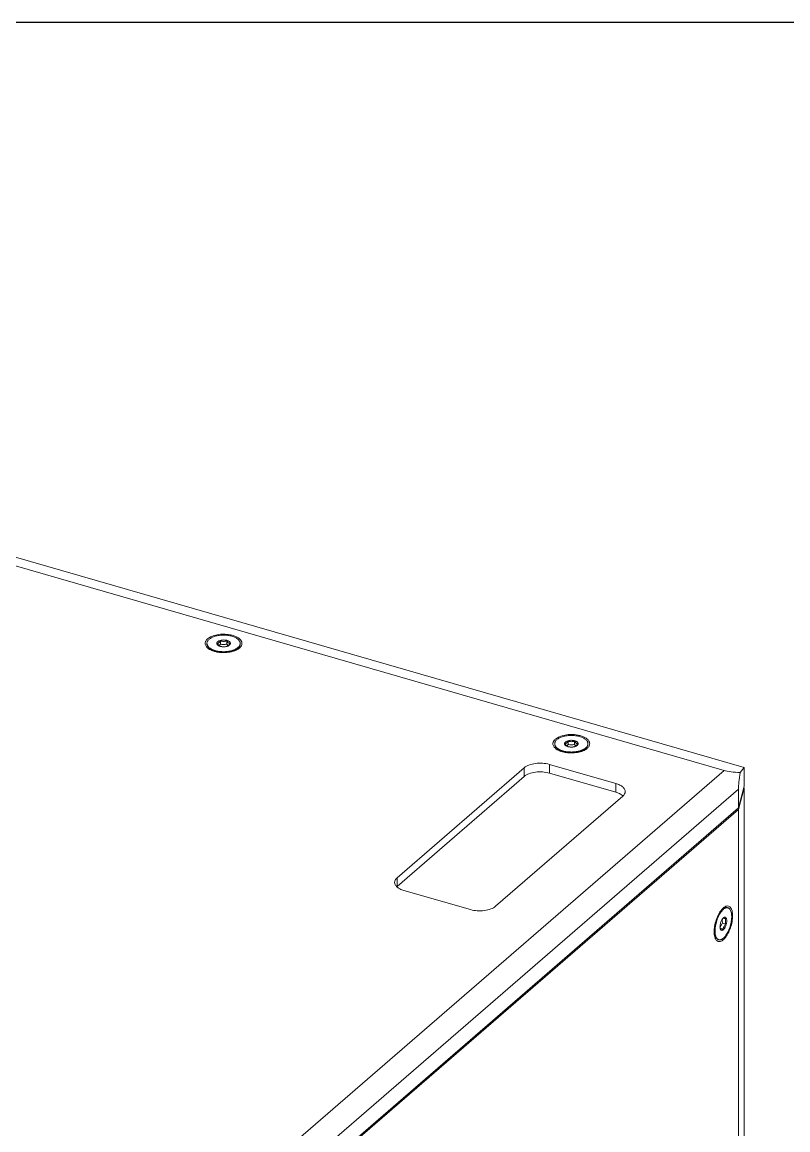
# Model space of a CAD drawing. Header units: millimetres. Extents: x 0 to 3564, y 0 to 2520.
# Drawn here: x 2822.9 to 3051.7, y 2188.8 to 2520 of the extents above; entities that cross this region are included whole.
import ezdxf

# ---------------------------------------------------------------- set-up
doc = ezdxf.new("R2010")
doc.units = ezdxf.units.MM
doc.layers.get('0').update_dxf_attribs({"lineweight": 13})
doc.layers.add('图框', color=7, linetype='Continuous')

# ---------------------------------------------------------------- blocks, each defined once
blk = doc.blocks.new('A4-H')
at = {"layer": '图框'}
blk.add_lwpolyline([(0, 210.021), (297, 210.021), (297, 0), (0, 0)], close=True, dxfattribs=at)

msp = doc.modelspace()

# ---------------------------------------------------------------- linework, layer by layer
for p, q in [((2638.61, 2410.03), (3032.65, 2296.28)), ((3038.65, 2297.15), (2644.61, 2410.9)), ((2879.98, 2332.03), (2879.03, 2332.69)), ((2882.15, 2334.99), (2882.15, 2334.05)), ((2884.03, 2334.99), (2884.03, 2334.05)), ((2886.2, 2332.03), (2887.14, 2332.69)), ((2887.85, 2332.88), (2887.58, 2332.67)), ((2984, 2301.96), (2982.96, 2302.69)), ((2986.07, 2304.99), (2986.07, 2304.05)), ((2987.95, 2304.99), (2987.95, 2304.05)), ((2990.02, 2301.96), (2991.07, 2302.69)), ((2991.78, 2302.88), (2991.5, 2302.67)), ((3032.65, 2296.28), (2717.65, 2023.48)), ((2934.93, 2264.15), (2972.93, 2297.06)), ((2972.93, 2294.47), (2972.93, 2297.06)), ((2980.45, 2295.47), (2980.45, 2298.07)), ((2980.45, 2298.07), (3000.36, 2292.32)), ((3038.65, 2297.15), (3037.47, 2295.65)), ((3038.65, 2297.15), (3038.65, 2291.52)), ((2972.93, 2294.47), (2934.93, 2261.56)), ((3000.36, 2289.72), (2980.45, 2295.47)), ((3000.36, 2289.72), (3000.36, 2292.32)), ((3036.98, 2290.7), (2721.98, 2017.9)), ((3038.65, 2291.52), (3036.98, 2285.07)), ((3038.65, 2291.08), (3036.98, 2284.63)), ((3036.98, 2290.7), (3036.98, 2285.07)), ((3038.53, 2291.11), (3038.65, 2291.08)), ((3038.65, 2101.42), (3038.65, 2291.08)), ((3002.38, 2288.56), (2964.38, 2255.65)), ((3036.98, 2285.07), (2721.98, 2012.27)), ((2721.98, 2011.83), (3036.98, 2284.63)), ((3036.98, 2284.63), (3036.98, 2094.97)), ((2934.93, 2261.56), (2934.93, 2264.15)), ((2956.86, 2254.65), (2936.95, 2260.4)), ((3031.75, 2254.36), (3032.53, 2254.92)), ((3032.32, 2254.75), (3032.53, 2254.92)), ((3033.83, 2255.18), (3033.7, 2255.22)), ((3033.18, 2250.32), (3032.24, 2250.6)), ((3032.45, 2252.17), (3032.36, 2252.08)), ((3029.77, 2247.41), (3030.12, 2246.55)), ((3032.37, 2248.81), (3031.53, 2249.05)), ((3031.07, 2245.64), (3030.94, 2245.68))]:
    msp.add_line(p, q)
for centre, radius, start, end in [((2879.37, 2334.26), 1.25, 180.0105, 185.9078), ((2881.06, 2336.16), 4.28, 234.826, 239.5326), ((2882.15, 2338.36), 6.73, 247.2844, 250.808), ((2882.91, 2336.28), 3.02, 253.9012, 255.3331), ((2883.09, 2337.3), 4.06, 267.9886, 270.9745), ((2883.09, 2337.26), 4.02, 270.9701, 273.5151), ((2883.09, 2337.21), 3.97, 273.5146, 274.9839), ((2883.23, 2336.41), 3.15, 283.8414, 284.6791), ((2884.03, 2338.33), 6.7, 289.2014, 292.7385), ((2885.11, 2336.18), 4.29, 300.4703, 305.1499), ((2886.81, 2334.26), 1.25, 354.0492, 359.996), ((2983.3, 2304.26), 1.25, 180.0105, 185.9078), ((2984.98, 2306.16), 4.28, 234.826, 239.5326), ((2986.84, 2306.28), 3.02, 253.9012, 255.3331), ((2987.01, 2307.3), 4.06, 267.9886, 270.9745), ((2987.01, 2307.26), 4.02, 270.9701, 273.5151), ((2987.02, 2307.21), 3.97, 273.5146, 274.9839), ((2987.16, 2306.41), 3.15, 283.8414, 284.6791), ((2989.03, 2306.18), 4.29, 300.4703, 305.1499), ((2990.73, 2304.26), 1.25, 354.0492, 359.996), ((2986.07, 2308.36), 6.73, 247.2844, 250.808), ((2987.96, 2308.33), 6.7, 289.2014, 292.7385), ((3040.09, 2248.52), 10.23, 151.8384, 154.3989), ((3036.55, 2250.78), 6.02, 139.5658, 143.0445), ((3033.57, 2254.28), 0.941, 73.9237, 82.0258), ((3034.64, 2249.53), 3.2, 177.996, 179.9756), ((3034.13, 2249.77), 2.7, 182.7691, 185.1945), ((3034.22, 2249.78), 2.79, 185.1885, 185.7299), ((3034.7, 2249.75), 3.27, 143.6375, 145.2029), ((3034.71, 2250.02), 3.14, 147.8011, 149.3992), ((3034.49, 2251.44), 2.37, 171.7871, 180.0186), ((3031.33, 2246.54), 0.938, 245.8876, 253.8828)]:
    msp.add_arc(centre, radius, start, end)
for major_axis, ratio, start_param, end_param in [((7.4, -0.03), 0.205476, -2.515611, -1.730212), ((1.41, 7.76), 0.116154, -4.497473, -3.712074)]:
    msp.add_ellipse((3038.65, 2297.15), major_axis=major_axis, ratio=ratio, start_param=start_param, end_param=end_param)
for points, knots in [([(2877.67, 2334.74), (2877.7, 2334.82), (2877.85, 2335.16), (2878.11, 2335.44), (2878.33, 2335.63)], [0, 0, 0, 0, 0.229745, 1, 1, 1, 1]), ([(2885.57, 2336.41), (2885.38, 2336.46), (2884.98, 2336.56), (2884.37, 2336.66), (2883.73, 2336.73), (2883.09, 2336.75), (2882.44, 2336.73), (2881.81, 2336.66), (2881.2, 2336.56), (2880.61, 2336.42), (2880.07, 2336.24), (2879.59, 2336.03), (2879.16, 2335.78), (2878.79, 2335.52), (2878.5, 2335.22), (2878.29, 2334.91), (2878.15, 2334.59), (2878.12, 2334.37), (2878.12, 2334.26)], [0, 0, 0, 0, 0.070402, 0.143616, 0.218736, 0.294834, 0.370931, 0.446055, 0.519262, 0.589668, 0.656485, 0.719057, 0.776906, 0.829795, 0.877802, 0.92142, 0.961647, 1, 1, 1, 1]), ([(2878.33, 2335.63), (2878.69, 2335.94), (2879.62, 2336.46), (2881.25, 2336.91), (2883.09, 2337.06), (2884.35, 2336.95), (2884.97, 2336.84)], [0, 0, 0, 0, 0.206306, 0.454834, 0.727416, 1, 1, 1, 1]), ([(2884.97, 2336.84), (2885.03, 2336.83), (2885.27, 2336.79), (2885.5, 2336.73), (2885.68, 2336.68)], [0, 0, 0, 0, 0.25414, 1, 1, 1, 1]), ([(2888.05, 2334.26), (2888.05, 2334.37), (2888.02, 2334.59), (2887.89, 2334.91), (2887.68, 2335.22), (2887.39, 2335.52), (2887.02, 2335.78), (2886.59, 2336.03), (2886.1, 2336.24), (2885.75, 2336.35), (2885.57, 2336.41)], [0, 0, 0, 0, 0.093469, 0.191504, 0.297803, 0.414799, 0.543694, 0.684666, 0.837174, 1, 1, 1, 1]), ([(2885.68, 2336.68), (2886.03, 2336.59), (2886.68, 2336.37), (2887.71, 2335.83), (2888.34, 2335.2), (2888.51, 2334.73)], [0, 0, 0, 0, 0.306727, 0.577589, 1, 1, 1, 1]), ([(2877.67, 2333.78), (2877.62, 2333.93), (2877.56, 2334.26), (2877.62, 2334.58), (2877.67, 2334.74)], [0, 0, 0, 0, 0.499811, 1, 1, 1, 1]), ([(2878.33, 2332.88), (2878.25, 2332.95), (2877.98, 2333.21), (2877.76, 2333.53), (2877.67, 2333.78)], [0, 0, 0, 0, 0.27505, 1, 1, 1, 1]), ([(2878.29, 2333.49), (2878.24, 2333.59), (2878.15, 2333.79), (2878.12, 2334.02), (2878.12, 2334.13)], [0, 0, 0, 0, 0.511935, 1, 1, 1, 1]), ([(2878.13, 2334.13), (2878.14, 2334.04), (2878.18, 2333.86), (2878.25, 2333.7), (2878.29, 2333.61)], [0, 0, 0, 0, 0.48875, 1, 1, 1, 1]), ([(2878.29, 2333.61), (2878.4, 2333.41), (2878.64, 2333.13), (2879.04, 2332.81), (2879.27, 2332.67), (2879.4, 2332.6)], [0, 0, 0, 0, 0.45623, 0.716827, 1, 1, 1, 1]), ([(2879.03, 2332.69), (2878.95, 2332.75), (2878.8, 2332.87), (2878.53, 2333.12), (2878.37, 2333.34), (2878.29, 2333.49)], [0, 0, 0, 0, 0.27524, 0.533045, 1, 1, 1, 1]), ([(2879.55, 2332.15), (2879.49, 2332.18), (2879.27, 2332.27), (2879.05, 2332.39), (2878.89, 2332.48)], [0, 0, 0, 0, 0.259491, 1, 1, 1, 1]), ([(2880.61, 2331.98), (2880.46, 2332.02), (2880.16, 2332.12), (2879.75, 2332.28), (2879.37, 2332.47), (2879.14, 2332.62), (2879.03, 2332.69)], [0, 0, 0, 0, 0.272061, 0.530387, 0.773325, 1, 1, 1, 1]), ([(2879.4, 2332.6), (2879.58, 2332.5), (2879.98, 2332.31), (2880.39, 2332.17), (2880.61, 2332.11)], [0, 0, 0, 0, 0.479531, 1, 1, 1, 1]), ([(2887.14, 2332.69), (2886.96, 2332.56), (2886.53, 2332.32), (2885.82, 2332.04), (2885.01, 2331.82), (2884.15, 2331.69), (2883.24, 2331.63), (2882.33, 2331.66), (2881.45, 2331.77), (2880.88, 2331.9), (2880.61, 2331.98)], [0, 0, 0, 0, 0.10215, 0.216038, 0.339759, 0.470638, 0.605509, 0.740965, 0.873547, 1, 1, 1, 1]), ([(2880.61, 2332.11), (2880.96, 2332.01), (2881.69, 2331.85), (2882.83, 2331.76), (2883.98, 2331.79), (2884.74, 2331.91), (2885.11, 2331.99)], [0, 0, 0, 0, 0.241353, 0.495388, 0.751794, 1, 1, 1, 1]), ([(2881.33, 2334.76), (2881.3, 2334.74), (2881.24, 2334.68), (2881.17, 2334.59), (2881.11, 2334.49), (2881.07, 2334.39), (2881.06, 2334.29), (2881.06, 2334.19), (2881.08, 2334.09), (2881.13, 2333.99), (2881.19, 2333.9), (2881.3, 2333.77), (2881.49, 2333.63), (2881.76, 2333.48), (2881.96, 2333.41), (2882.07, 2333.38)], [0, 0, 0, 0, 0.062761, 0.121167, 0.1757, 0.227248, 0.276977, 0.32624, 0.376438, 0.428866, 0.484593, 0.544387, 0.677689, 0.830135, 1, 1, 1, 1]), ([(2881.21, 2334.18), (2881.29, 2334.21), (2881.46, 2334.29), (2881.61, 2334.4), (2881.68, 2334.46)], [0, 0, 0, 0, 0.467037, 1, 1, 1, 1]), ([(2881.21, 2334.18), (2881.29, 2334.08), (2881.43, 2333.89), (2881.67, 2333.65), (2881.9, 2333.48), (2882.07, 2333.4), (2882.15, 2333.37)], [0, 0, 0, 0, 0.296609, 0.564064, 0.796406, 1, 1, 1, 1]), ([(2884.1, 2335.14), (2883.98, 2335.17), (2883.74, 2335.23), (2883.35, 2335.27), (2882.96, 2335.28), (2882.57, 2335.24), (2882.2, 2335.18), (2881.86, 2335.07), (2881.57, 2334.94), (2881.4, 2334.83), (2881.33, 2334.76)], [0, 0, 0, 0, 0.128611, 0.263628, 0.401279, 0.537607, 0.668749, 0.791211, 0.902193, 1, 1, 1, 1]), ([(2881.68, 2334.46), (2881.77, 2334.53), (2881.93, 2334.7), (2882.08, 2334.89), (2882.15, 2334.99)], [0, 0, 0, 0, 0.47416, 1, 1, 1, 1]), ([(2881.76, 2333.59), (2881.83, 2333.65), (2881.97, 2333.8), (2882.09, 2333.96), (2882.15, 2334.05)], [0, 0, 0, 0, 0.480006, 1, 1, 1, 1]), ([(2884.03, 2334.99), (2883.87, 2334.95), (2883.56, 2334.89), (2883.09, 2334.85), (2882.61, 2334.89), (2882.3, 2334.95), (2882.15, 2334.99)], [0, 0, 0, 0, 0.249369, 0.5, 0.750631, 1, 1, 1, 1]), ([(2882.15, 2334.05), (2882.3, 2334.01), (2882.61, 2333.94), (2883.09, 2333.91), (2883.56, 2333.94), (2883.87, 2334.01), (2884.03, 2334.05)], [0, 0, 0, 0, 0.249369, 0.5, 0.750631, 1, 1, 1, 1]), ([(2882.15, 2333.37), (2882.3, 2333.33), (2882.61, 2333.27), (2883.09, 2333.23), (2883.56, 2333.27), (2883.87, 2333.33), (2884.03, 2333.37)], [0, 0, 0, 0, 0.249369, 0.5, 0.750631, 1, 1, 1, 1]), ([(2882.15, 2333.36), (2882.27, 2333.33), (2882.54, 2333.27), (2882.81, 2333.25), (2882.95, 2333.25)], [0, 0, 0, 0, 0.489329, 1, 1, 1, 1]), ([(2883.44, 2333.26), (2883.49, 2333.26), (2883.67, 2333.28), (2883.85, 2333.31), (2883.99, 2333.35)], [0, 0, 0, 0, 0.256008, 1, 1, 1, 1]), ([(2884.96, 2334.18), (2884.88, 2334.21), (2884.72, 2334.29), (2884.48, 2334.46), (2884.25, 2334.7), (2884.1, 2334.89), (2884.03, 2334.99)], [0, 0, 0, 0, 0.203593, 0.435936, 0.703391, 1, 1, 1, 1]), ([(2884.03, 2334.05), (2884.09, 2333.96), (2884.21, 2333.8), (2884.35, 2333.65), (2884.42, 2333.59)], [0, 0, 0, 0, 0.520021, 1, 1, 1, 1]), ([(2884.03, 2333.36), (2884.11, 2333.38), (2884.27, 2333.43), (2884.49, 2333.52), (2884.68, 2333.62), (2884.8, 2333.71), (2884.85, 2333.75)], [0, 0, 0, 0, 0.279516, 0.540776, 0.781432, 1, 1, 1, 1]), ([(2884.5, 2333.65), (2884.42, 2333.58), (2884.27, 2333.48), (2884.11, 2333.4), (2884.03, 2333.37)], [0, 0, 0, 0, 0.532969, 1, 1, 1, 1]), ([(2884.85, 2333.75), (2884.88, 2333.78), (2884.94, 2333.83), (2885.01, 2333.93), (2885.07, 2334.02), (2885.1, 2334.12), (2885.12, 2334.22), (2885.12, 2334.32), (2885.09, 2334.43), (2885.05, 2334.52), (2884.99, 2334.62), (2884.88, 2334.75), (2884.69, 2334.89), (2884.42, 2335.03), (2884.21, 2335.1), (2884.1, 2335.14)], [0, 0, 0, 0, 0.062761, 0.121167, 0.1757, 0.227248, 0.276977, 0.32624, 0.376438, 0.428866, 0.484593, 0.544387, 0.677689, 0.830135, 1, 1, 1, 1]), ([(2884.96, 2334.18), (2884.89, 2334.08), (2884.75, 2333.89), (2884.58, 2333.72), (2884.5, 2333.65)], [0, 0, 0, 0, 0.52584, 1, 1, 1, 1]), ([(2885.11, 2331.99), (2885.28, 2332.03), (2885.62, 2332.12), (2886.1, 2332.28), (2886.55, 2332.47), (2886.82, 2332.62), (2886.95, 2332.69)], [0, 0, 0, 0, 0.271073, 0.529371, 0.772859, 1, 1, 1, 1]), ([(2887.28, 2332.48), (2887.23, 2332.45), (2887.02, 2332.33), (2886.8, 2332.22), (2886.62, 2332.15)], [0, 0, 0, 0, 0.240482, 1, 1, 1, 1]), ([(2886.95, 2332.69), (2887.1, 2332.79), (2887.38, 2332.99), (2887.63, 2333.24), (2887.72, 2333.37)], [0, 0, 0, 0, 0.529004, 1, 1, 1, 1]), ([(2887.95, 2333.61), (2887.91, 2333.53), (2887.82, 2333.36), (2887.64, 2333.12), (2887.41, 2332.9), (2887.24, 2332.76), (2887.14, 2332.69)], [0, 0, 0, 0, 0.223626, 0.463201, 0.721485, 1, 1, 1, 1]), ([(2887.72, 2333.37), (2887.81, 2333.48), (2887.93, 2333.67), (2888.02, 2333.93), (2888.04, 2334.06), (2888.05, 2334.13)], [0, 0, 0, 0, 0.520142, 0.763527, 1, 1, 1, 1]), ([(2888.51, 2333.78), (2888.48, 2333.7), (2888.32, 2333.36), (2888.07, 2333.07), (2887.85, 2332.88)], [0, 0, 0, 0, 0.229745, 1, 1, 1, 1]), ([(2888.05, 2334.13), (2888.05, 2334.04), (2888.04, 2333.86), (2887.98, 2333.69), (2887.95, 2333.61)], [0, 0, 0, 0, 0.492161, 1, 1, 1, 1]), ([(2888.51, 2334.73), (2888.56, 2334.58), (2888.62, 2334.26), (2888.56, 2333.93), (2888.51, 2333.78)], [0, 0, 0, 0, 0.499811, 1, 1, 1, 1]), ([(2881.21, 2331.67), (2881.1, 2331.69), (2880.67, 2331.78), (2880.25, 2331.9), (2879.94, 2332)], [0, 0, 0, 0, 0.258636, 1, 1, 1, 1]), ([(2884.97, 2331.67), (2884.66, 2331.62), (2883.42, 2331.45), (2882.14, 2331.5), (2881.21, 2331.67)], [0, 0, 0, 0, 0.24761, 1, 1, 1, 1]), ([(2886.24, 2332), (2886.14, 2331.97), (2885.72, 2331.83), (2885.3, 2331.73), (2884.97, 2331.67)], [0, 0, 0, 0, 0.240931, 1, 1, 1, 1]), ([(2981.6, 2304.74), (2981.62, 2304.82), (2981.78, 2305.16), (2982.03, 2305.44), (2982.25, 2305.63)], [0, 0, 0, 0, 0.229745, 1, 1, 1, 1]), ([(2989.49, 2306.41), (2989.3, 2306.46), (2988.91, 2306.56), (2988.29, 2306.66), (2987.66, 2306.73), (2987.01, 2306.75), (2986.37, 2306.73), (2985.73, 2306.66), (2985.12, 2306.56), (2984.54, 2306.42), (2984, 2306.24), (2983.51, 2306.03), (2983.08, 2305.78), (2982.72, 2305.52), (2982.42, 2305.22), (2982.21, 2304.91), (2982.08, 2304.59), (2982.05, 2304.37), (2982.05, 2304.26)], [0, 0, 0, 0, 0.070402, 0.143616, 0.218736, 0.294834, 0.370931, 0.446055, 0.519262, 0.589668, 0.656485, 0.719057, 0.776906, 0.829795, 0.877802, 0.92142, 0.961647, 1, 1, 1, 1]), ([(2982.25, 2305.63), (2982.61, 2305.94), (2983.55, 2306.46), (2985.18, 2306.91), (2987.01, 2307.06), (2988.27, 2306.95), (2988.89, 2306.84)], [0, 0, 0, 0, 0.206306, 0.454834, 0.727416, 1, 1, 1, 1]), ([(2988.89, 2306.84), (2988.95, 2306.83), (2989.19, 2306.79), (2989.43, 2306.73), (2989.6, 2306.68)], [0, 0, 0, 0, 0.25414, 1, 1, 1, 1]), ([(2991.98, 2304.26), (2991.98, 2304.37), (2991.95, 2304.59), (2991.82, 2304.91), (2991.6, 2305.22), (2991.31, 2305.52), (2990.94, 2305.78), (2990.52, 2306.03), (2990.03, 2306.24), (2989.68, 2306.35), (2989.49, 2306.41)], [0, 0, 0, 0, 0.093469, 0.191504, 0.297803, 0.414799, 0.543694, 0.684666, 0.837174, 1, 1, 1, 1]), ([(2989.6, 2306.68), (2989.95, 2306.59), (2990.6, 2306.37), (2991.63, 2305.83), (2992.26, 2305.2), (2992.43, 2304.73)], [0, 0, 0, 0, 0.306727, 0.577589, 1, 1, 1, 1]), ([(2981.6, 2303.78), (2981.54, 2303.93), (2981.48, 2304.26), (2981.54, 2304.58), (2981.6, 2304.74)], [0, 0, 0, 0, 0.499811, 1, 1, 1, 1]), ([(2982.25, 2302.88), (2982.17, 2302.95), (2981.9, 2303.21), (2981.69, 2303.53), (2981.6, 2303.78)], [0, 0, 0, 0, 0.27505, 1, 1, 1, 1]), ([(2982.22, 2303.49), (2982.16, 2303.59), (2982.08, 2303.79), (2982.05, 2304.02), (2982.05, 2304.13)], [0, 0, 0, 0, 0.511935, 1, 1, 1, 1]), ([(2982.05, 2304.13), (2982.06, 2304.04), (2982.1, 2303.86), (2982.17, 2303.7), (2982.22, 2303.61)], [0, 0, 0, 0, 0.48875, 1, 1, 1, 1]), ([(2982.22, 2303.61), (2982.33, 2303.41), (2982.57, 2303.13), (2982.96, 2302.81), (2983.2, 2302.67), (2983.32, 2302.6)], [0, 0, 0, 0, 0.45623, 0.716827, 1, 1, 1, 1]), ([(2982.96, 2302.69), (2982.88, 2302.75), (2982.72, 2302.87), (2982.46, 2303.12), (2982.3, 2303.34), (2982.22, 2303.49)], [0, 0, 0, 0, 0.27524, 0.533045, 1, 1, 1, 1]), ([(2983.48, 2302.15), (2983.42, 2302.18), (2983.19, 2302.27), (2982.97, 2302.39), (2982.82, 2302.48)], [0, 0, 0, 0, 0.259491, 1, 1, 1, 1]), ([(2984.53, 2301.98), (2984.38, 2302.02), (2984.09, 2302.12), (2983.67, 2302.28), (2983.3, 2302.47), (2983.06, 2302.62), (2982.96, 2302.69)], [0, 0, 0, 0, 0.272061, 0.530387, 0.773325, 1, 1, 1, 1]), ([(2983.32, 2302.6), (2983.5, 2302.5), (2983.9, 2302.31), (2984.31, 2302.17), (2984.53, 2302.11)], [0, 0, 0, 0, 0.479531, 1, 1, 1, 1]), ([(2991.07, 2302.69), (2990.88, 2302.56), (2990.45, 2302.32), (2989.74, 2302.04), (2988.94, 2301.82), (2988.07, 2301.69), (2987.16, 2301.63), (2986.26, 2301.66), (2985.37, 2301.77), (2984.8, 2301.9), (2984.53, 2301.98)], [0, 0, 0, 0, 0.10215, 0.216038, 0.339759, 0.470638, 0.605509, 0.740965, 0.873547, 1, 1, 1, 1]), ([(2985.25, 2304.76), (2985.22, 2304.74), (2985.16, 2304.68), (2985.09, 2304.59), (2985.03, 2304.49), (2985, 2304.39), (2984.98, 2304.29), (2984.98, 2304.19), (2985.01, 2304.09), (2985.05, 2303.99), (2985.11, 2303.9), (2985.22, 2303.77), (2985.41, 2303.63), (2985.68, 2303.48), (2985.89, 2303.41), (2986, 2303.38)], [0, 0, 0, 0, 0.062761, 0.121167, 0.1757, 0.227248, 0.276977, 0.32624, 0.376438, 0.428866, 0.484593, 0.544387, 0.677689, 0.830135, 1, 1, 1, 1]), ([(2985.14, 2304.18), (2985.22, 2304.21), (2985.38, 2304.29), (2985.53, 2304.4), (2985.61, 2304.46)], [0, 0, 0, 0, 0.467037, 1, 1, 1, 1]), ([(2985.14, 2304.18), (2985.21, 2304.08), (2985.36, 2303.89), (2985.59, 2303.65), (2985.83, 2303.48), (2985.99, 2303.4), (2986.07, 2303.37)], [0, 0, 0, 0, 0.296609, 0.564064, 0.796406, 1, 1, 1, 1]), ([(2988.03, 2305.14), (2987.91, 2305.17), (2987.66, 2305.23), (2987.27, 2305.27), (2986.88, 2305.28), (2986.49, 2305.24), (2986.12, 2305.18), (2985.78, 2305.07), (2985.49, 2304.94), (2985.33, 2304.83), (2985.25, 2304.76)], [0, 0, 0, 0, 0.128611, 0.263628, 0.401279, 0.537607, 0.668749, 0.791211, 0.902193, 1, 1, 1, 1]), ([(2985.61, 2304.46), (2985.69, 2304.53), (2985.86, 2304.7), (2986, 2304.89), (2986.07, 2304.99)], [0, 0, 0, 0, 0.47416, 1, 1, 1, 1]), ([(2985.68, 2303.59), (2985.75, 2303.65), (2985.89, 2303.8), (2986.01, 2303.96), (2986.07, 2304.05)], [0, 0, 0, 0, 0.480006, 1, 1, 1, 1]), ([(2987.95, 2304.99), (2987.8, 2304.95), (2987.49, 2304.89), (2987.01, 2304.85), (2986.54, 2304.89), (2986.23, 2304.95), (2986.07, 2304.99)], [0, 0, 0, 0, 0.249369, 0.5, 0.750631, 1, 1, 1, 1]), ([(2986.07, 2304.05), (2986.23, 2304.01), (2986.54, 2303.94), (2987.01, 2303.91), (2987.49, 2303.94), (2987.8, 2304.01), (2987.95, 2304.05)], [0, 0, 0, 0, 0.249369, 0.5, 0.750631, 1, 1, 1, 1]), ([(2986.07, 2303.37), (2986.23, 2303.33), (2986.54, 2303.27), (2987.01, 2303.23), (2987.49, 2303.27), (2987.8, 2303.33), (2987.95, 2303.37)], [0, 0, 0, 0, 0.249369, 0.5, 0.750631, 1, 1, 1, 1]), ([(2986.07, 2303.36), (2986.2, 2303.33), (2986.46, 2303.27), (2986.73, 2303.25), (2986.87, 2303.25)], [0, 0, 0, 0, 0.489329, 1, 1, 1, 1]), ([(2987.36, 2303.26), (2987.41, 2303.26), (2987.59, 2303.28), (2987.78, 2303.31), (2987.91, 2303.35)], [0, 0, 0, 0, 0.256008, 1, 1, 1, 1]), ([(2988.89, 2304.18), (2988.81, 2304.21), (2988.64, 2304.29), (2988.4, 2304.46), (2988.17, 2304.7), (2988.02, 2304.89), (2987.95, 2304.99)], [0, 0, 0, 0, 0.203593, 0.435936, 0.703391, 1, 1, 1, 1]), ([(2987.95, 2304.05), (2988.01, 2303.96), (2988.13, 2303.8), (2988.27, 2303.65), (2988.34, 2303.59)], [0, 0, 0, 0, 0.520021, 1, 1, 1, 1]), ([(2987.95, 2303.36), (2988.04, 2303.38), (2988.19, 2303.43), (2988.41, 2303.52), (2988.61, 2303.62), (2988.72, 2303.71), (2988.77, 2303.75)], [0, 0, 0, 0, 0.279516, 0.540776, 0.781432, 1, 1, 1, 1]), ([(2988.42, 2303.65), (2988.34, 2303.58), (2988.2, 2303.48), (2988.03, 2303.4), (2987.95, 2303.37)], [0, 0, 0, 0, 0.532969, 1, 1, 1, 1]), ([(2988.77, 2303.75), (2988.8, 2303.78), (2988.86, 2303.83), (2988.94, 2303.93), (2988.99, 2304.02), (2989.03, 2304.12), (2989.04, 2304.22), (2989.04, 2304.32), (2989.02, 2304.43), (2988.97, 2304.52), (2988.91, 2304.62), (2988.8, 2304.75), (2988.62, 2304.89), (2988.34, 2305.03), (2988.14, 2305.1), (2988.03, 2305.14)], [0, 0, 0, 0, 0.062761, 0.121167, 0.1757, 0.227248, 0.276977, 0.32624, 0.376438, 0.428866, 0.484593, 0.544387, 0.677689, 0.830135, 1, 1, 1, 1]), ([(2988.89, 2304.18), (2988.81, 2304.08), (2988.67, 2303.89), (2988.5, 2303.72), (2988.42, 2303.65)], [0, 0, 0, 0, 0.52584, 1, 1, 1, 1]), ([(2989.03, 2301.99), (2989.21, 2302.03), (2989.54, 2302.12), (2990.03, 2302.28), (2990.47, 2302.47), (2990.74, 2302.62), (2990.87, 2302.69)], [0, 0, 0, 0, 0.271073, 0.529371, 0.772859, 1, 1, 1, 1]), ([(2991.21, 2302.48), (2991.16, 2302.45), (2990.94, 2302.33), (2990.72, 2302.22), (2990.55, 2302.15)], [0, 0, 0, 0, 0.240482, 1, 1, 1, 1]), ([(2990.87, 2302.69), (2991.03, 2302.79), (2991.31, 2302.99), (2991.55, 2303.24), (2991.65, 2303.37)], [0, 0, 0, 0, 0.529004, 1, 1, 1, 1]), ([(2991.87, 2303.61), (2991.83, 2303.53), (2991.74, 2303.36), (2991.56, 2303.12), (2991.33, 2302.9), (2991.16, 2302.76), (2991.07, 2302.69)], [0, 0, 0, 0, 0.223626, 0.463201, 0.721485, 1, 1, 1, 1]), ([(2991.65, 2303.37), (2991.74, 2303.48), (2991.85, 2303.67), (2991.94, 2303.93), (2991.96, 2304.06), (2991.97, 2304.13)], [0, 0, 0, 0, 0.520142, 0.763527, 1, 1, 1, 1]), ([(2992.43, 2303.78), (2992.4, 2303.7), (2992.25, 2303.36), (2991.99, 2303.07), (2991.78, 2302.88)], [0, 0, 0, 0, 0.229745, 1, 1, 1, 1]), ([(2991.98, 2304.13), (2991.98, 2304.04), (2991.96, 2303.86), (2991.9, 2303.69), (2991.87, 2303.61)], [0, 0, 0, 0, 0.492161, 1, 1, 1, 1]), ([(2992.43, 2304.73), (2992.48, 2304.58), (2992.54, 2304.26), (2992.48, 2303.93), (2992.43, 2303.78)], [0, 0, 0, 0, 0.499811, 1, 1, 1, 1]), ([(2985.13, 2301.67), (2985.02, 2301.69), (2984.59, 2301.78), (2984.17, 2301.9), (2983.86, 2302)], [0, 0, 0, 0, 0.258636, 1, 1, 1, 1]), ([(2984.53, 2302.11), (2984.88, 2302.01), (2985.62, 2301.85), (2986.76, 2301.76), (2987.91, 2301.79), (2988.66, 2301.91), (2989.03, 2301.99)], [0, 0, 0, 0, 0.241353, 0.495388, 0.751794, 1, 1, 1, 1]), ([(2988.89, 2301.67), (2988.59, 2301.62), (2987.34, 2301.45), (2986.06, 2301.5), (2985.13, 2301.67)], [0, 0, 0, 0, 0.24761, 1, 1, 1, 1]), ([(2990.16, 2302), (2990.06, 2301.97), (2989.65, 2301.83), (2989.22, 2301.73), (2988.89, 2301.67)], [0, 0, 0, 0, 0.240931, 1, 1, 1, 1]), ([(2972.93, 2297.06), (2973.34, 2297.42), (2974.44, 2297.99), (2976.32, 2298.42), (2978.39, 2298.48), (2979.78, 2298.26), (2980.45, 2298.07)], [0, 0, 0, 0, 0.208421, 0.462084, 0.736249, 1, 1, 1, 1]), ([(2980.45, 2295.47), (2979.78, 2295.66), (2978.39, 2295.89), (2976.32, 2295.82), (2974.44, 2295.39), (2973.34, 2294.82), (2972.93, 2294.47)], [0, 0, 0, 0, 0.263783, 0.53791, 0.791554, 1, 1, 1, 1]), ([(3000.36, 2292.32), (3000.75, 2292.21), (3001.47, 2291.94), (3002.36, 2291.39), (3002.96, 2290.72), (3003.11, 2290.18), (3003.11, 2289.94)], [0, 0, 0, 0, 0.316043, 0.586252, 0.809351, 1, 1, 1, 1]), ([(3001.7, 2289.18), (3001.6, 2289.24), (3001.17, 2289.45), (3000.72, 2289.62), (3000.36, 2289.72)], [0, 0, 0, 0, 0.23487, 1, 1, 1, 1]), ([(3002.47, 2288.63), (3002.42, 2288.68), (3002.18, 2288.89), (3001.91, 2289.06), (3001.7, 2289.18)], [0, 0, 0, 0, 0.233967, 1, 1, 1, 1]), ([(3003.11, 2289.94), (3003.11, 2289.69), (3002.96, 2289.16), (3002.59, 2288.75), (3002.38, 2288.56)], [0, 0, 0, 0, 0.460759, 1, 1, 1, 1]), ([(2934.2, 2262.78), (2934.2, 2263.03), (2934.35, 2263.56), (2934.71, 2263.97), (2934.93, 2264.15)], [0, 0, 0, 0, 0.460759, 1, 1, 1, 1]), ([(2936.95, 2260.4), (2936.55, 2260.51), (2935.84, 2260.77), (2934.95, 2261.33), (2934.35, 2262), (2934.2, 2262.53), (2934.2, 2262.78)], [0, 0, 0, 0, 0.316043, 0.586252, 0.809351, 1, 1, 1, 1]), ([(2964.38, 2255.65), (2963.97, 2255.3), (2962.87, 2254.73), (2960.99, 2254.3), (2958.92, 2254.23), (2957.52, 2254.46), (2956.86, 2254.65)], [0, 0, 0, 0, 0.208421, 0.462084, 0.736249, 1, 1, 1, 1]), ([(3030.87, 2252.94), (3030.58, 2252.34), (3030.12, 2251.11), (3029.85, 2249.81), (3029.77, 2249.16)], [0, 0, 0, 0, 0.499482, 1, 1, 1, 1]), ([(3030.12, 2246.55), (3030.07, 2246.68), (3029.98, 2246.95), (3029.89, 2247.4), (3029.84, 2247.9), (3029.83, 2248.44), (3029.86, 2249.02), (3029.96, 2249.82), (3030.17, 2250.84), (3030.5, 2251.84), (3030.83, 2252.6), (3031.09, 2253.13), (3031.38, 2253.62), (3031.68, 2254.05), (3031.99, 2254.43), (3032.21, 2254.65), (3032.32, 2254.75)], [0, 0, 0, 0, 0.046608, 0.098408, 0.155146, 0.216344, 0.281359, 0.349421, 0.491148, 0.634169, 0.703814, 0.770984, 0.834847, 0.894668, 0.949863, 1, 1, 1, 1]), ([(3031.32, 2253.27), (3031.19, 2253.03), (3030.93, 2252.53), (3030.61, 2251.75), (3030.35, 2250.92), (3030.15, 2250.08), (3030.01, 2249.25), (3029.96, 2248.45), (3029.97, 2247.72), (3030.04, 2247.25), (3030.09, 2247.04)], [0, 0, 0, 0, 0.125844, 0.257998, 0.393206, 0.528055, 0.659153, 0.783295, 0.897654, 1, 1, 1, 1]), ([(3031.74, 2254.4), (3031.68, 2254.32), (3031.44, 2253.98), (3031.22, 2253.62), (3031.07, 2253.34)], [0, 0, 0, 0, 0.237333, 1, 1, 1, 1]), ([(3032.06, 2254.32), (3031.93, 2254.17), (3031.66, 2253.82), (3031.43, 2253.46), (3031.32, 2253.27)], [0, 0, 0, 0, 0.477448, 1, 1, 1, 1]), ([(3032.39, 2255.12), (3032.35, 2255.08), (3032.2, 2254.95), (3032.07, 2254.8), (3031.97, 2254.69)], [0, 0, 0, 0, 0.239054, 1, 1, 1, 1]), ([(3032.45, 2254.71), (3032.42, 2254.68), (3032.28, 2254.56), (3032.15, 2254.42), (3032.06, 2254.32)], [0, 0, 0, 0, 0.238228, 1, 1, 1, 1]), ([(3032.69, 2255.36), (3032.66, 2255.34), (3032.56, 2255.27), (3032.46, 2255.18), (3032.39, 2255.12)], [0, 0, 0, 0, 0.241014, 1, 1, 1, 1]), ([(3033.7, 2255.21), (3033.65, 2255.21), (3033.55, 2255.22), (3033.35, 2255.2), (3033.08, 2255.13), (3032.76, 2254.95), (3032.55, 2254.8), (3032.45, 2254.71)], [0, 0, 0, 0, 0.104308, 0.212167, 0.444008, 0.705097, 1, 1, 1, 1]), ([(3032.45, 2246.11), (3032.59, 2246.23), (3032.87, 2246.51), (3033.25, 2247.01), (3033.61, 2247.59), (3033.94, 2248.24), (3034.24, 2248.95), (3034.49, 2249.69), (3034.69, 2250.45), (3034.83, 2251.21), (3034.92, 2251.95), (3034.94, 2252.65), (3034.9, 2253.29), (3034.8, 2253.86), (3034.65, 2254.35), (3034.46, 2254.69), (3034.28, 2254.9), (3034.14, 2255.03), (3033.99, 2255.12), (3033.88, 2255.16), (3033.83, 2255.18)], [0, 0, 0, 0, 0.055389, 0.117513, 0.185555, 0.258364, 0.334558, 0.412611, 0.49092, 0.567871, 0.641906, 0.711591, 0.77569, 0.833268, 0.883821, 0.927483, 0.94707, 0.965448, 0.982953, 1, 1, 1, 1]), ([(3032.53, 2254.92), (3032.63, 2254.99), (3032.83, 2255.11), (3033.13, 2255.22), (3033.38, 2255.26), (3033.56, 2255.25), (3033.65, 2255.23), (3033.7, 2255.22)], [0, 0, 0, 0, 0.289769, 0.547626, 0.780536, 0.891178, 1, 1, 1, 1]), ([(3034.56, 2255.29), (3034.45, 2255.42), (3034.2, 2255.64), (3033.7, 2255.77), (3033.18, 2255.66), (3032.85, 2255.48), (3032.69, 2255.36)], [0, 0, 0, 0, 0.240816, 0.465594, 0.709948, 1, 1, 1, 1]), ([(3032.93, 2246.13), (3033.28, 2246.54), (3033.9, 2247.52), (3034.61, 2249.18), (3035.07, 2250.97), (3035.2, 2252.2), (3035.2, 2252.79)], [0, 0, 0, 0, 0.225895, 0.484324, 0.751005, 1, 1, 1, 1]), ([(3035.2, 2252.79), (3035.2, 2253.29), (3035.13, 2254.16), (3034.8, 2255.01), (3034.56, 2255.29)], [0, 0, 0, 0, 0.570477, 1, 1, 1, 1]), ([(3031.43, 2249.53), (3031.43, 2249.42), (3031.45, 2249.2), (3031.49, 2248.99), (3031.52, 2248.9)], [0, 0, 0, 0, 0.535787, 1, 1, 1, 1]), ([(3032.01, 2251.62), (3031.93, 2251.47), (3031.77, 2251.16), (3031.6, 2250.67), (3031.48, 2250.16), (3031.44, 2249.81), (3031.44, 2249.64)], [0, 0, 0, 0, 0.242183, 0.499273, 0.75672, 1, 1, 1, 1]), ([(3031.56, 2248.92), (3031.55, 2248.97), (3031.5, 2249.16), (3031.46, 2249.36), (3031.45, 2249.5)], [0, 0, 0, 0, 0.254105, 1, 1, 1, 1]), ([(3032.24, 2250.6), (3032.15, 2250.5), (3031.98, 2250.3), (3031.76, 2249.98), (3031.59, 2249.65), (3031.51, 2249.41), (3031.48, 2249.29)], [0, 0, 0, 0, 0.259382, 0.513344, 0.760181, 1, 1, 1, 1]), ([(3032.36, 2252.08), (3032.3, 2252.02), (3032.2, 2251.9), (3032.1, 2251.77), (3032.06, 2251.69)], [0, 0, 0, 0, 0.475902, 1, 1, 1, 1]), ([(3032.37, 2252.05), (3032.34, 2252.03), (3032.24, 2251.91), (3032.14, 2251.78), (3032.07, 2251.69)], [0, 0, 0, 0, 0.251913, 1, 1, 1, 1]), ([(3032.11, 2251.44), (3032.11, 2251.3), (3032.14, 2251.02), (3032.2, 2250.74), (3032.24, 2250.6)], [0, 0, 0, 0, 0.490548, 1, 1, 1, 1]), ([(3033.18, 2251.95), (3033.09, 2251.96), (3032.91, 2252), (3032.68, 2252.04), (3032.5, 2252.06), (3032.41, 2252.06), (3032.37, 2252.05)], [0, 0, 0, 0, 0.362375, 0.657213, 0.867114, 1, 1, 1, 1]), ([(3032.37, 2248.81), (3032.4, 2248.94), (3032.45, 2249.15), (3032.56, 2249.41), (3032.68, 2249.67), (3032.89, 2249.98), (3033.08, 2250.21), (3033.18, 2250.32)], [0, 0, 0, 0, 0.238591, 0.360572, 0.484671, 0.738997, 1, 1, 1, 1]), ([(3033.46, 2251.29), (3033.46, 2251.4), (3033.45, 2251.6), (3033.4, 2251.88), (3033.32, 2252.08), (3033.24, 2252.2), (3033.17, 2252.27), (3033.1, 2252.33), (3033.01, 2252.36), (3032.93, 2252.38), (3032.83, 2252.37), (3032.74, 2252.35), (3032.6, 2252.29), (3032.51, 2252.22), (3032.45, 2252.17)], [0, 0, 0, 0, 0.176286, 0.330449, 0.460858, 0.517768, 0.569981, 0.618683, 0.665488, 0.712273, 0.760915, 0.81303, 0.86984, 1, 1, 1, 1]), ([(3032.45, 2248.65), (3032.52, 2248.71), (3032.66, 2248.86), (3032.85, 2249.13), (3033.02, 2249.44), (3033.17, 2249.79), (3033.3, 2250.16), (3033.39, 2250.54), (3033.45, 2250.92), (3033.46, 2251.17), (3033.46, 2251.29)], [0, 0, 0, 0, 0.09859, 0.211371, 0.335842, 0.468575, 0.605586, 0.742619, 0.875421, 1, 1, 1, 1]), ([(3033.18, 2251.95), (3033.14, 2251.82), (3033.08, 2251.57), (3033.06, 2251.3), (3033.06, 2251.17)], [0, 0, 0, 0, 0.489925, 1, 1, 1, 1]), ([(3033.06, 2251.17), (3033.06, 2251.03), (3033.08, 2250.74), (3033.15, 2250.46), (3033.18, 2250.32)], [0, 0, 0, 0, 0.49054, 1, 1, 1, 1]), ([(3029.77, 2249.16), (3029.76, 2249.06), (3029.72, 2248.69), (3029.7, 2248.31), (3029.7, 2248.03)], [0, 0, 0, 0, 0.258732, 1, 1, 1, 1]), ([(3029.7, 2248.03), (3029.7, 2247.97), (3029.7, 2247.75), (3029.71, 2247.53), (3029.73, 2247.36)], [0, 0, 0, 0, 0.257142, 1, 1, 1, 1]), ([(3029.73, 2247.36), (3029.73, 2247.29), (3029.76, 2247.01), (3029.81, 2246.74), (3029.86, 2246.54)], [0, 0, 0, 0, 0.263673, 1, 1, 1, 1]), ([(3029.86, 2246.54), (3029.88, 2246.5), (3029.92, 2246.35), (3029.97, 2246.2), (3030.01, 2246.09)], [0, 0, 0, 0, 0.261089, 1, 1, 1, 1]), ([(3030.01, 2246.09), (3030.03, 2246.04), (3030.12, 2245.84), (3030.24, 2245.65), (3030.34, 2245.52)], [0, 0, 0, 0, 0.269662, 1, 1, 1, 1]), ([(3030.09, 2247.04), (3030.12, 2246.87), (3030.21, 2246.57), (3030.38, 2246.23), (3030.53, 2246.01), (3030.66, 2245.87), (3030.8, 2245.76), (3030.9, 2245.71), (3030.95, 2245.68)], [0, 0, 0, 0, 0.30197, 0.565289, 0.683769, 0.794655, 0.899427, 1, 1, 1, 1]), ([(3030.94, 2245.68), (3030.9, 2245.69), (3030.81, 2245.72), (3030.65, 2245.81), (3030.46, 2245.97), (3030.26, 2246.23), (3030.16, 2246.44), (3030.12, 2246.55)], [0, 0, 0, 0, 0.108826, 0.219475, 0.452397, 0.710291, 1, 1, 1, 1]), ([(3031.07, 2245.64), (3031.12, 2245.62), (3031.23, 2245.6), (3031.45, 2245.6), (3031.68, 2245.65), (3031.91, 2245.74), (3032.16, 2245.88), (3032.34, 2246.01), (3032.45, 2246.11)], [0, 0, 0, 0, 0.104628, 0.211655, 0.440749, 0.566666, 0.701517, 1, 1, 1, 1]), ([(3031.52, 2248.9), (3031.54, 2248.84), (3031.58, 2248.74), (3031.67, 2248.6), (3031.77, 2248.51), (3031.89, 2248.45), (3032.03, 2248.44), (3032.17, 2248.47), (3032.31, 2248.54), (3032.4, 2248.61), (3032.45, 2248.65)], [0, 0, 0, 0, 0.147639, 0.276665, 0.390709, 0.496421, 0.602751, 0.718439, 0.849813, 1, 1, 1, 1]), ([(3031.56, 2248.92), (3031.6, 2248.92), (3031.69, 2248.92), (3031.86, 2248.9), (3032.1, 2248.86), (3032.27, 2248.83), (3032.37, 2248.81)], [0, 0, 0, 0, 0.132885, 0.342787, 0.637625, 1, 1, 1, 1]), ([(3032.64, 2245.83), (3032.67, 2245.85), (3032.77, 2245.95), (3032.86, 2246.05), (3032.93, 2246.13)], [0, 0, 0, 0, 0.242705, 1, 1, 1, 1]), ([(3030.34, 2245.52), (3030.44, 2245.41), (3030.66, 2245.21), (3031.23, 2245.01), (3031.7, 2245.15), (3031.97, 2245.3)], [0, 0, 0, 0, 0.250991, 0.48372, 1, 1, 1, 1]), ([(3031.97, 2245.3), (3032.03, 2245.34), (3032.27, 2245.49), (3032.49, 2245.67), (3032.64, 2245.83)], [0, 0, 0, 0, 0.229897, 1, 1, 1, 1])]:
    msp.add_open_spline(points, degree=3, knots=knots)
for points in [[(2878.6, 2332.67), (2878.5, 2332.74), (2878.41, 2332.81), (2878.33, 2332.88)], [(2982.52, 2302.67), (2982.43, 2302.74), (2982.34, 2302.81), (2982.25, 2302.88)]]:
    msp.add_open_spline(points, degree=3)

# ---------------------------------------------------------------- block references
at = {"layer": '图框', "xscale": 11.99895590440453, "yscale": 11.99895590440453, "zscale": 11.99895590440453}
msp.add_blockref('A4-H', (0, 0), dxfattribs=at)

doc.saveas('drawing.dxf')
